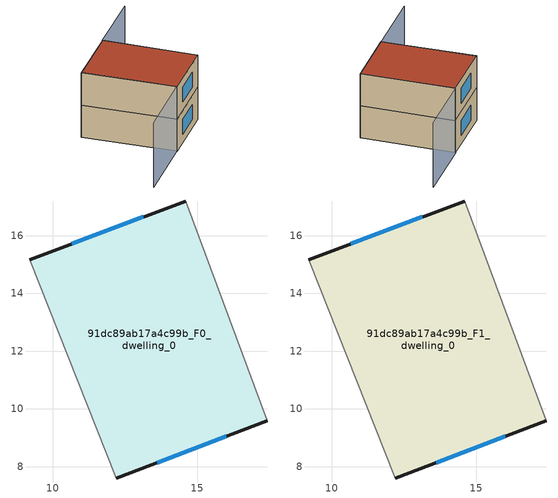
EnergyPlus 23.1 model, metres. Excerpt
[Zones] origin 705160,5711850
91dc89ab17a4c99b_F0_dwelling_0
 floor ground (EU_floor_Construction): 14.6,17.2 17.43,9.59 12.2,7.61 9.22,15.16 z0
 wall outside (EU_wall_Construction): 14.6,17.2 9.22,15.16 / 12.2,7.61 17.43,9.59 z0:3
 wall adiabatic (EU_wall_Construction): 17.43,9.59 14.6,17.2 / 9.22,15.16 12.2,7.61 z0:3
 window (EU_Window_Construction): 13.15,16.65 10.67,15.71 / 13.62,8.15 16.01,9.06 z0.81:2.19
91dc89ab17a4c99b_F1_dwelling_0
 floor to 91dc89ab17a4c99b_F0_dwelling_0 (EU_floor_Construction): 14.6,17.2 17.42,9.59 12.2,7.61 9.22,15.16 z3
 wall outside (EU_wall_Construction): 14.6,17.2 9.22,15.16 / 12.2,7.61 17.43,9.59 z3:6
 wall adiabatic (EU_wall_Construction): 17.43,9.59 14.6,17.2 / 9.22,15.16 12.2,7.61 z3:6
 window (EU_Window_Construction): 13.15,16.65 10.67,15.71 / 13.62,8.15 16.01,9.06 z3.81:5.19
 roof outside (EU_roof_Construction): 17.43,9.59 14.6,17.2 9.22,15.16 12.2,7.61 z6
shading: 9.33,15.21 12.2,7.61 / 12.2,7.61 6.36,5.4 / 17.42,9.59 14.55,17.19 / 14.55,17.19 20.19,19.32 z0:6
[Building]
EU S2 Campaign: North Axis=0; Terrain=City; Solar Distribution=FullExterior
[Site:Location]
London: Latitude=51.5; Longitude=-0.5; Time Zone=0; Elevation=25
[SizingPeriod:WeatherFileDays]
AnnualSizingPeriod: Begin Month=1; Begin Day of Month=1; End Month=12; End Day of Month=31; Day of Week for Start Day=Monday; Use Weather File Daylight Saving Period=No; Use Weather File Rain and Snow Indicators=No
[MATERIAL]
EU_InternalMass_Material: Roughness=MediumRough; Thickness=0.1; Conductivity=1; Density=1800; Specific Heat=900; Thermal Absorptance=0.9; Solar Absorptance=0.7; Visible Absorptance=0.7
[MATERIAL:NOMASS] Roughness=MediumRough; Thermal Absorptance=0.9; Solar Absorptance=0.7; Visible Absorptance=0.7
Name | Thermal Resistance
EU_wall_NoMass | 0.727863
EU_roof_NoMass | 0.773354
EU_floor_NoMass | 1.79329
[WINDOWMATERIAL:SIMPLEGLAZINGSYSTEM]
EU_Window_SimpleGlazing: UFactor=2.58614; Solar Heat Gain Coefficient=0.76; Visible Transmittance=0.76
[CONSTRUCTION]
EU_wall_Construction: EU_wall_NoMass
EU_roof_Construction: EU_roof_NoMass
EU_floor_Construction: EU_floor_NoMass
EU_Window_Construction: EU_Window_SimpleGlazing
EU_InternalMass_Construction: EU_InternalMass_Material
[ZONE] Type=1; Multiplier=1; Ceiling Height=autocalculate; Floor Area=autocalculate; Part of Total Floor Area=Yes
Name | Volume
91dc89ab17a4c99b_F0_dwelling_0 | 138.045
91dc89ab17a4c99b_F1_dwelling_0 | 138.046
[INTERNALMASS] Construction=EU_InternalMass_Construction; Surface Area=46.0153
Name | Zone or ZoneList
91dc89ab17a4c99b_F0_dwelling_0_EU_InternalMass | 91dc89ab17a4c99b_F0_dwelling_0
91dc89ab17a4c99b_F1_dwelling_0_EU_InternalMass | 91dc89ab17a4c99b_F1_dwelling_0
[OTHEREQUIPMENT] Fuel Type=Electricity; Design Level Calculation Method=Watts/Area; Power per Zone Floor Area=1; Fraction Latent=0; Fraction Radiant=0; Fraction Lost=0; Carbon Dioxide Generation Rate=0; EndUse Subcategory=EU_Step8_InternalGains
Name | Zone or ZoneList or Space or SpaceList | Schedule
EU_Step8_InternalGain_91dc89ab17a4c99b_F0_dwelling_0_f000 | 91dc89ab17a4c99b_F0_dwelling_0 | EU_Step8_GainSchedule_91dc89ab17a4c99b_F0_dwelling_0_f000
EU_Step8_InternalGain_91dc89ab17a4c99b_F1_dwelling_0_f000 | 91dc89ab17a4c99b_F1_dwelling_0 | EU_Step8_GainSchedule_91dc89ab17a4c99b_F1_dwelling_0_f000
[ZONEVENTILATION:DESIGNFLOWRATE] Schedule=EU_AlwaysOn; Design Flow Rate Calculation Method=AirChanges/Hour; Air Changes per Hour=0.484901; Ventilation Type=Natural; Fan Pressure Rise=0; Fan Total Efficiency=1; Constant Term Coefficient=1; Temperature Term Coefficient=0; Velocity Term Coefficient=0; Velocity Squared Term Coefficient=0; Minimum Indoor Temperature=-100; Maximum Indoor Temperature=100; Delta Temperature=-100; Minimum Outdoor Temperature=-100; Maximum Outdoor Temperature=100; Maximum Wind Speed=40
Name | Zone or ZoneList or Space or SpaceList
EU_ConstantAir_91dc89ab17a4c99b_F0_dwelling_0 | 91dc89ab17a4c99b_F0_dwelling_0
EU_ConstantAir_91dc89ab17a4c99b_F1_dwelling_0 | 91dc89ab17a4c99b_F1_dwelling_0
[HVACTEMPLATE:THERMOSTAT] Constant Heating Setpoint=20; Constant Cooling Setpoint=50
EU_HeatOnly_91dc89ab17a4c99b_F0_dwelling_0; EU_HeatOnly_91dc89ab17a4c99b_F1_dwelling_0
[HVACTEMPLATE:ZONE:IDEALLOADSAIRSYSTEM] System Availability Schedule=EU_AlwaysOn; Maximum Heating Supply Air Temperature=50; Minimum Cooling Supply Air Temperature=13; Maximum Heating Supply Air Humidity Ratio=0.0156; Minimum Cooling Supply Air Humidity Ratio=0.0077; Heating Limit=NoLimit; Cooling Limit=NoLimit; Heating Availability Schedule=EU_AlwaysOn; Cooling Availability Schedule=EU_CoolingOff; Dehumidification Control Type=ConstantSensibleHeatRatio; Cooling Sensible Heat Ratio=0.7; Dehumidification Setpoint=60; Humidification Control Type=None; Humidification Setpoint=30; Outdoor Air Method=None; Outdoor Air Flow Rate per Person=0.00944; Outdoor Air Flow Rate per Zone Floor Area=0; Outdoor Air Flow Rate per Zone=0; Demand Controlled Ventilation Type=None; Outdoor Air Economizer Type=NoEconomizer; Heat Recovery Type=None; Sensible Heat Recovery Effectiveness=0.7; Latent Heat Recovery Effectiveness=0.65
Name | Template Thermostat
91dc89ab17a4c99b_F0_dwelling_0 | EU_HeatOnly_91dc89ab17a4c99b_F0_dwelling_0
91dc89ab17a4c99b_F1_dwelling_0 | EU_HeatOnly_91dc89ab17a4c99b_F1_dwelling_0
[SIZING:ZONE] Zone Cooling Design Supply Air Temperature Input Method=SupplyAirTemperature; Zone Cooling Design Supply Air Temperature=13; Zone Heating Design Supply Air Temperature Input Method=SupplyAirTemperature; Zone Heating Design Supply Air Temperature=50; Zone Cooling Design Supply Air Humidity Ratio=0.008; Zone Heating Design Supply Air Humidity Ratio=0.008; Cooling Design Air Flow Method=DesignDay; Cooling Design Air Flow Rate=0; Cooling Minimum Air Flow per Zone Floor Area=0.000762; Cooling Minimum Air Flow=0; Cooling Minimum Air Flow Fraction=0.2; Heating Design Air Flow Method=DesignDay; Heating Design Air Flow Rate=0; Heating Maximum Air Flow per Zone Floor Area=0.002032; Heating Maximum Air Flow=0.141576; Heating Maximum Air Flow Fraction=0.3; Account for Dedicated Outdoor Air System=No; Dedicated Outdoor Air System Control Strategy=NeutralSupplyAir; Dedicated Outdoor Air Low Setpoint Temperature for Design=autosize; Dedicated Outdoor Air High Setpoint Temperature for Design=autosize; Zone Load Sizing Method=Sensible Load Only No Latent Load; Zone Latent Cooling Design Supply Air Humidity Ratio Input Method=HumidityRatioDifference; Zone Cooling Design Supply Air Humidity Ratio Difference=0.005; Zone Latent Heating Design Supply Air Humidity Ratio Input Method=HumidityRatioDifference; Zone Humidification Design Supply Air Humidity Ratio Difference=0.005
91dc89ab17a4c99b_F0_dwelling_0; 91dc89ab17a4c99b_F1_dwelling_0
[SCHEDULE:CONSTANT]
Name | Hourly Value
EU_AlwaysOn | 1
EU_CoolingOff | 0
[SCHEDULE:FILE] Column Number=1; Rows to Skip at Top=0; Number of Hours of Data=8760; Column Separator=Comma; Interpolate to Timestep=No; Minutes per Item=60; Adjust Schedule for Daylight Savings=Yes
Name | File
EU_Step8_GainSchedule_91dc89ab17a4c99b_F0_dwelling_0_f000 | ../../schedules/91dc89ab17a4c99b/91dc89ab17a4c99b_F0_dwelling_0_f000_gain.csv
EU_Step8_GainSchedule_91dc89ab17a4c99b_F1_dwelling_0_f000 | ../../schedules/91dc89ab17a4c99b/91dc89ab17a4c99b_F1_dwelling_0_f000_gain.csv
